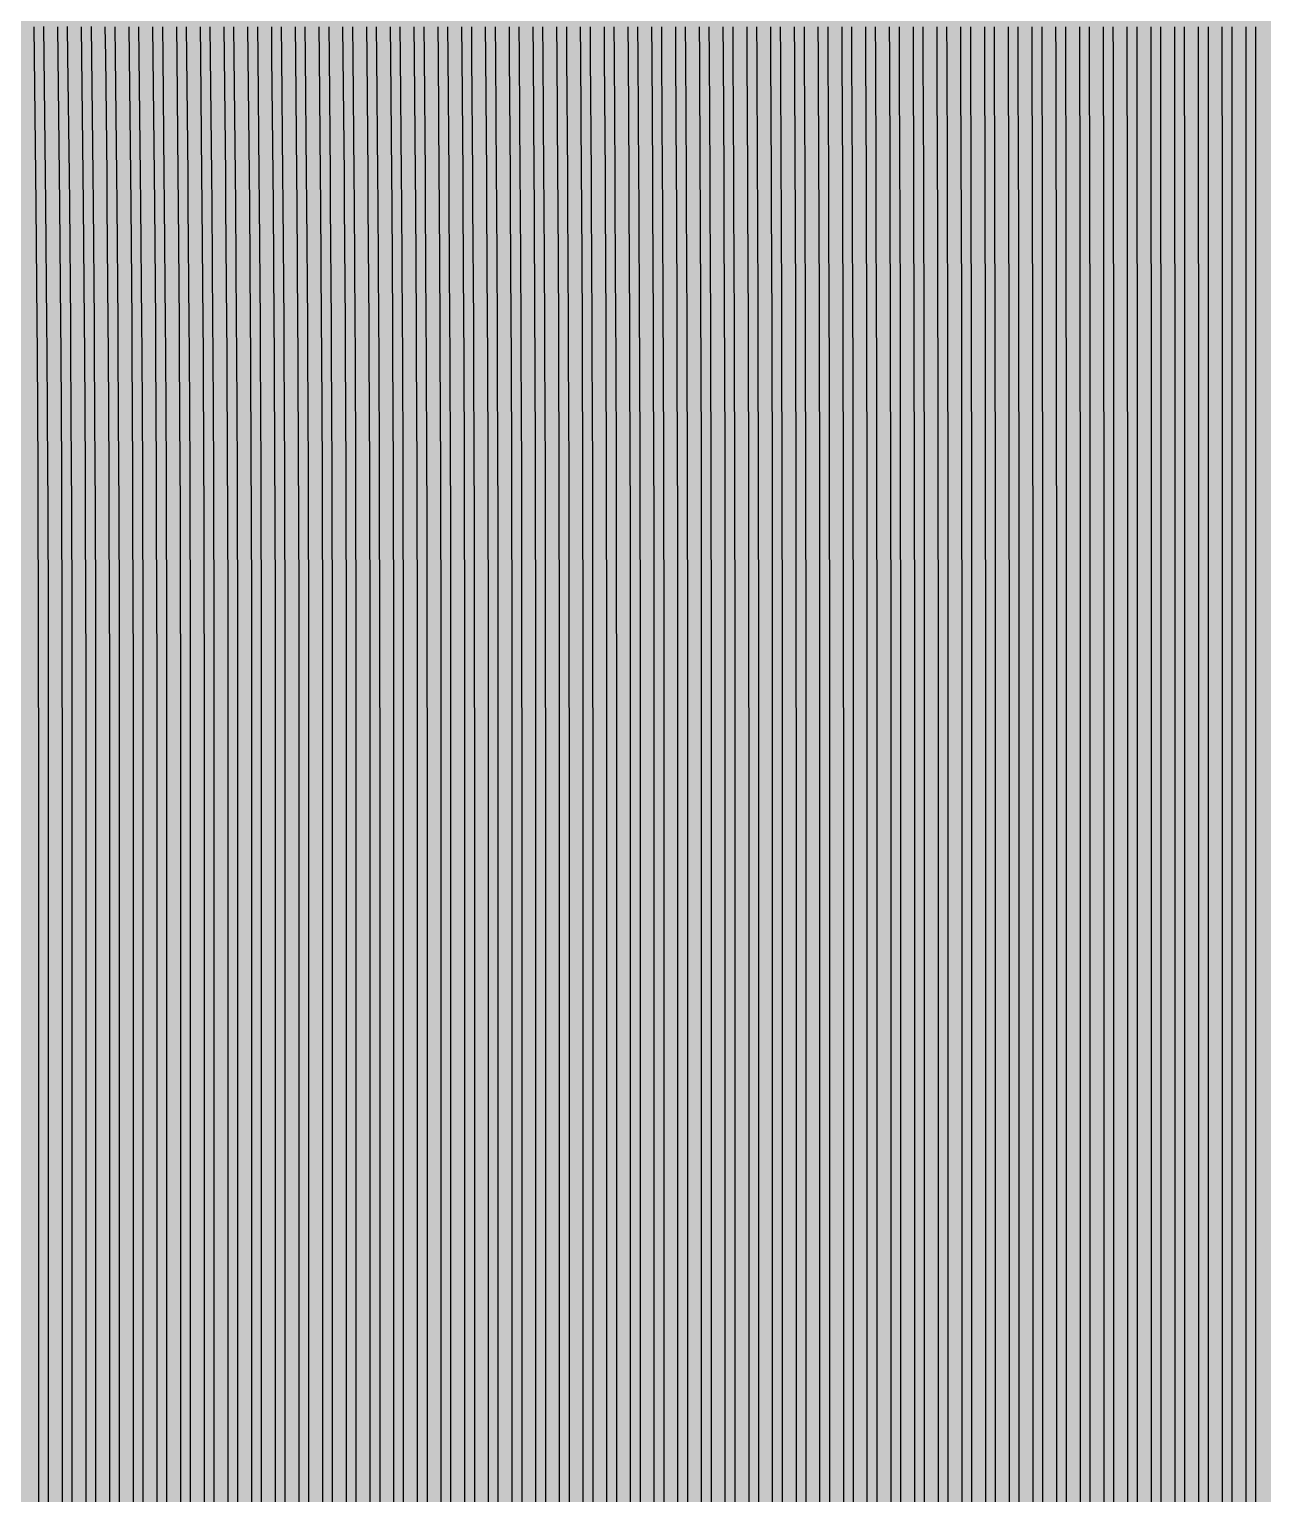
# Model space of a CAD drawing. Header units: metres. Extents: x -7240 to 10960, y -29667 to 1823.
# Drawn here: x 1599.9 to 1860.4, y -17857.6 to -17548.5 of the extents above; entities that cross this region are included whole.
import ezdxf

# ---------------------------------------------------------------- set-up
doc = ezdxf.new("R2010")
doc.units = ezdxf.units.M
doc.layers.add('Metal1', color=4, linetype='CONTINUOUS')
doc.layers.add('Polyimide', color=7, linetype='CONTINUOUS')

msp = doc.modelspace()

# ---------------------------------------------------------------- hatches: boundary and pattern name
at = {"layer": 'Polyimide'}
msp.add_hatch(color=7, dxfattribs=at).paths.add_polyline_path([(4088.45, -11806.89), (4098.72, -11851.21), (4115.58, -11893.47), (4138.63, -11932.7), (4167.35, -11967.99), (4201.08, -11998.53), (4239.03, -12023.62), (4280.35, -12042.68), (4349.18, -12073.73), (4413.2, -12113.76), (4471.26, -12162.04), (4522.3, -12217.69), (4565.39, -12279.7), (4599.74, -12346.94), (4624.73, -12418.19), (4639.91, -12492.16), (4645, -12567.5), (4639.91, -12642.84), (4624.73, -12716.8), (4599.74, -12788.06), (4565.39, -12855.3), (4522.3, -12917.31), (4471.26, -12972.96), (4413.2, -13021.24), (4349.18, -13061.27), (4280.35, -13092.32), (4239.03, -13111.38), (4201.08, -13136.47), (4167.35, -13167.01), (4138.63, -13202.3), (4115.58, -13241.52), (4098.72, -13283.78), (4088.45, -13328.11), (4085, -13373.48), (4085, -13567.5), (4099.45, -13861.55), (4142.64, -14152.77), (4214.18, -14438.35), (4313.36, -14715.55), (4439.24, -14981.69), (4590.59, -15234.21), (4765.97, -15470.68), (4963.68, -15688.82), (5181.82, -15886.53), (5418.29, -16061.91), (5670.81, -16213.26), (5936.95, -16339.14), (6214.15, -16438.32), (6499.73, -16509.85), (6790.95, -16553.05), (7085, -16567.5), (9960.38, -16567.5), (10038.79, -16571.35), (10116.45, -16582.87), (10192.6, -16601.95), (10266.52, -16628.4), (10337.49, -16661.96), (10404.83, -16702.32), (10467.89, -16749.09), (10526.06, -16801.81), (10578.78, -16859.98), (10625.55, -16923.04), (10665.91, -16990.38), (10699.48, -17061.35), (10725.93, -17135.27), (10745, -17211.43), (10756.52, -17289.08), (10760.38, -17367.5), (10760.38, -21957.3), (10721.61, -22012.91), (10685.97, -22070.59), (10653.58, -22130.14), (10624.53, -22191.39), (10598.92, -22254.16), (10576.82, -22318.25), (10558.3, -22383.46), (10543.41, -22449.6), (10532.21, -22516.46), (10524.72, -22583.84), (10520.97, -22651.53), (10520.97, -22719.32), (10524.72, -22787.01), (10532.21, -22854.38), (10543.41, -22921.24), (10558.3, -22987.38), (10576.82, -23052.6), (10598.92, -23116.68), (10624.53, -23179.45), (10653.58, -23240.71), (10685.97, -23300.26), (10721.61, -23357.93), (10760.38, -23413.54), (10760.38, -28667.5), (10756.52, -28745.91), (10745, -28823.57), (10725.93, -28899.73), (10699.48, -28973.65), (10665.91, -29044.62), (10625.55, -29111.96), (10578.78, -29175.01), (10526.06, -29233.19), (10467.89, -29285.91), (10404.83, -29332.68), (10337.49, -29373.04), (10266.52, -29406.6), (10192.6, -29433.05), (10116.45, -29452.13), (10038.79, -29463.65), (9960.38, -29467.5), (-6239.63, -29467.5), (-6318.04, -29463.65), (-6395.7, -29452.13), (-6471.85, -29433.05), (-6545.77, -29406.6), (-6616.74, -29373.04), (-6684.08, -29332.68), (-6747.14, -29285.91), (-6805.31, -29233.19), (-6858.03, -29175.01), (-6904.8, -29111.96), (-6945.16, -29044.62), (-6978.73, -28973.65), (-7005.18, -28899.73), (-7024.25, -28823.57), (-7035.77, -28745.91), (-7039.63, -28667.5), (-7039.63, -23426.32), (-6999.36, -23370.07), (-6962.33, -23311.63), (-6928.66, -23251.2), (-6898.45, -23188.96), (-6871.81, -23125.12), (-6848.81, -23059.88), (-6829.53, -22993.44), (-6814.04, -22926.02), (-6802.37, -22857.83), (-6794.57, -22789.09), (-6790.67, -22720.02), (-6790.67, -22650.84), (-6794.57, -22581.77), (-6802.37, -22513.03), (-6814.04, -22444.84), (-6829.53, -22377.42), (-6848.81, -22310.98), (-6871.81, -22245.74), (-6898.45, -22181.89), (-6928.66, -22119.66), (-6962.33, -22059.22), (-6999.36, -22000.79), (-7039.63, -21944.54), (-7039.63, -17367.5), (-7035.77, -17289.08), (-7024.25, -17211.43), (-7005.18, -17135.27), (-6978.73, -17061.35), (-6945.16, -16990.38), (-6904.8, -16923.04), (-6858.03, -16859.98), (-6805.31, -16801.81), (-6747.14, -16749.09), (-6684.08, -16702.32), (-6616.74, -16661.96), (-6545.77, -16628.4), (-6471.85, -16601.95), (-6395.7, -16582.87), (-6318.04, -16571.35), (-6239.63, -16567.5), (-3334, -16567.5), (-3039.95, -16553.05), (-2748.73, -16509.85), (-2463.15, -16438.32), (-2185.95, -16339.14), (-1919.81, -16213.26), (-1667.29, -16061.91), (-1430.82, -15886.53), (-1212.68, -15688.82), (-1014.97, -15470.68), (-839.59, -15234.21), (-688.24, -14981.69), (-562.36, -14715.55), (-463.18, -14438.35), (-391.64, -14152.77), (-348.45, -13861.55), (-334, -13567.5), (-334, -13373.48), (-337.45, -13328.11), (-347.72, -13283.78), (-364.58, -13241.52), (-387.63, -13202.3), (-416.35, -13167.01), (-450.08, -13136.47), (-488.03, -13111.38), (-529.35, -13092.32), (-529.35, -13092.32), (-598.18, -13061.27), (-662.2, -13021.24), (-720.26, -12972.96), (-771.3, -12917.31), (-814.39, -12855.3), (-848.74, -12788.06), (-873.73, -12716.8), (-888.91, -12642.84), (-894, -12567.5), (-888.91, -12492.16), (-873.73, -12418.19), (-848.74, -12346.94), (-814.39, -12279.7), (-771.3, -12217.69), (-720.26, -12162.04), (-662.2, -12113.76), (-598.18, -12073.73), (-529.35, -12042.68), (-488.03, -12023.62), (-450.08, -11998.53), (-416.35, -11967.99), (-387.63, -11932.7), (-364.58, -11893.47), (-347.72, -11851.21), (-337.45, -11806.89), (-334, -11761.52), (-334, -11074.31), (-337.45, -11028.94), (-347.72, -10984.62), (-364.58, -10942.36), (-387.63, -10903.13), (-416.35, -10867.84), (-450.08, -10837.3), (-488.03, -10812.21), (-529.35, -10793.16), (-529.35, -10793.16), (-598.18, -10762.1), (-662.2, -10722.07), (-720.26, -10673.8), (-771.3, -10618.15), (-814.39, -10556.13), (-848.74, -10488.89), (-873.73, -10417.64), (-888.91, -10343.67), (-894, -10268.33), (-888.91, -10192.99), (-873.73, -10119.03), (-848.74, -10047.77), (-814.39, -9980.53), (-771.3, -9918.52), (-720.26, -9862.87), (-662.2, -9814.59), (-598.18, -9774.56), (-529.35, -9743.51), (-488.03, -9724.45), (-450.08, -9699.36), (-416.35, -9668.82), (-387.63, -9633.53), (-364.58, -9594.31), (-347.72, -9552.05), (-337.45, -9507.72), (-334, -9462.35), (-334, -8775.14), (-337.45, -8729.78), (-347.72, -8685.45), (-364.58, -8643.19), (-387.63, -8603.96), (-416.35, -8568.68), (-450.08, -8538.14), (-488.03, -8513.05), (-529.35, -8493.99), (-529.35, -8493.99), (-598.18, -8462.94), (-662.2, -8422.91), (-720.26, -8374.63), (-771.3, -8318.98), (-814.39, -8256.97), (-848.74, -8189.73), (-873.73, -8118.47), (-888.91, -8044.5), (-894, -7969.17), (-888.91, -7893.83), (-873.73, -7819.86), (-848.74, -7748.61), (-814.39, -7681.36), (-771.3, -7619.35), (-720.26, -7563.7), (-662.2, -7515.42), (-598.18, -7475.4), (-529.35, -7444.34), (-529.35, -7444.34), (-488.03, -7425.28), (-450.08, -7400.2), (-416.35, -7369.66), (-387.63, -7334.37), (-364.58, -7295.14), (-347.72, -7252.88), (-337.45, -7208.56), (-334, -7163.19), (-334, -6475.98), (-337.45, -6430.61), (-347.72, -6386.29), (-364.58, -6344.02), (-387.63, -6304.8), (-416.35, -6269.51), (-450.08, -6238.97), (-488.03, -6213.88), (-529.35, -6194.82), (-529.35, -6194.82), (-598.18, -6163.77), (-662.2, -6123.74), (-720.26, -6075.46), (-771.3, -6019.81), (-814.39, -5957.8), (-848.74, -5890.56), (-873.73, -5819.31), (-888.91, -5745.34), (-894, -5670), (-888.91, -5594.66), (-873.73, -5520.69), (-848.74, -5449.44), (-814.39, -5382.2), (-771.3, -5320.19), (-720.26, -5264.54), (-662.2, -5216.26), (-598.18, -5176.23), (-529.35, -5145.18), (-529.35, -5145.18), (-488.03, -5126.12), (-450.08, -5101.03), (-416.35, -5070.49), (-387.63, -5035.2), (-364.58, -4995.98), (-347.72, -4953.71), (-337.45, -4909.39), (-334, -4864.02), (-334, 380), (-334, 1522.5), (-289, 1522.5), (-288.78, 1515.63), (-288.1, 1508.79), (-286.98, 1502.02), (-285.42, 1495.32), (-283.43, 1488.75), (-281.01, 1482.32), (-278.17, 1476.06), (-274.93, 1470), (-271.3, 1464.17), (-267.3, 1458.58), (-262.94, 1453.27), (-258.25, 1448.25), (-253.23, 1443.56), (-247.92, 1439.2), (-242.33, 1435.2), (-236.5, 1431.57), (-230.44, 1428.33), (-224.18, 1425.49), (-217.75, 1423.07), (-211.18, 1421.08), (-204.48, 1419.52), (-197.71, 1418.4), (-190.87, 1417.72), (-184, 1417.5), (-177.13, 1417.72), (-170.29, 1418.4), (-163.52, 1419.52), (-156.82, 1421.08), (-150.25, 1423.07), (-143.82, 1425.49), (-137.56, 1428.33), (-131.5, 1431.57), (-125.67, 1435.2), (-120.08, 1439.2), (-114.77, 1443.56), (-109.75, 1448.25), (-105.06, 1453.27), (-100.7, 1458.58), (-96.7, 1464.17), (-93.07, 1470), (-89.83, 1476.06), (-86.99, 1482.32), (-84.57, 1488.75), (-82.58, 1495.32), (-81.02, 1502.02), (-79.9, 1508.79), (-79.22, 1515.63), (-79, 1522.5), (1786, 1522.5), (3835, 1522.5), (3835.21, 1529.04), (3835.86, 1535.55), (3836.92, 1542.01), (3838.41, 1548.38), (3840.31, 1554.64), (3842.61, 1560.77), (3845.31, 1566.73), (3848.4, 1572.5), (3851.85, 1578.06), (3855.66, 1583.38), (3859.82, 1588.43), (3864.29, 1593.21), (3869.07, 1597.68), (3874.12, 1601.84), (3879.44, 1605.65), (3885, 1609.1), (3890.77, 1612.19), (3896.73, 1614.89), (3902.86, 1617.19), (3909.12, 1619.09), (3915.49, 1620.58), (3921.95, 1621.64), (3928.46, 1622.29), (3935, 1622.5), (3941.54, 1622.29), (3948.05, 1621.64), (3954.51, 1620.58), (3960.88, 1619.09), (3967.14, 1617.19), (3973.27, 1614.89), (3979.23, 1612.19), (3985, 1609.1), (3990.56, 1605.65), (3995.88, 1601.84), (4000.93, 1597.68), (4005.71, 1593.21), (4010.18, 1588.43), (4014.34, 1583.38), (4018.15, 1578.06), (4021.6, 1572.5), (4024.69, 1566.73), (4027.39, 1560.77), (4029.69, 1554.64), (4031.59, 1548.38), (4033.08, 1542.01), (4034.14, 1535.55), (4034.79, 1529.04), (4035, 1522.5), (4085, 1522.5), (4085, 380), (4085, 330), (4085, -4864.02), (4088.45, -4909.39), (4098.72, -4953.71), (4115.58, -4995.98), (4138.63, -5035.2), (4167.35, -5070.49), (4201.08, -5101.03), (4239.03, -5126.12), (4280.35, -5145.18), (4280.35, -5145.18), (4349.18, -5176.23), (4413.2, -5216.26), (4471.26, -5264.54), (4522.3, -5320.19), (4565.39, -5382.2), (4599.74, -5449.44), (4624.73, -5520.69), (4639.91, -5594.66), (4645, -5670), (4639.91, -5745.34), (4624.73, -5819.31), (4599.74, -5890.56), (4565.39, -5957.8), (4522.3, -6019.81), (4471.26, -6075.46), (4413.2, -6123.74), (4349.18, -6163.77), (4280.35, -6194.82), (4239.03, -6213.88), (4201.08, -6238.97), (4167.35, -6269.51), (4138.63, -6304.8), (4115.58, -6344.02), (4098.72, -6386.29), (4088.45, -6430.61), (4085, -6475.98), (4085, -11761.52), (4088.45, -11806.89)])

# ---------------------------------------------------------------- linework, layer by layer
at = {"layer": 'Metal1'}
for points in [[(1601.87, -18191.69), (1601.87, -17704.18), (1601.86, -17679.19), (1601.85, -17672.94), (1601.77, -17647.95), (1601.75, -17641.71), (1601.6, -17616.72), (1601.55, -17610.47), (1601.33, -17585.48), (1601.26, -17579.23), (1600.97, -17554.24), (1600.88, -17547.99)], [(1602.88, -17547.96), (1602.97, -17554.21), (1603.26, -17579.21), (1603.33, -17585.46), (1603.55, -17610.45), (1603.6, -17616.7), (1603.75, -17641.7), (1603.77, -17647.95), (1603.85, -17672.94), (1603.86, -17679.19), (1603.87, -17704.18), (1603.87, -18191.69)], [(1606.88, -18191.69), (1606.88, -17704.18), (1606.86, -17679.19), (1606.85, -17672.94), (1606.77, -17647.95), (1606.75, -17641.71), (1606.6, -17616.72), (1606.56, -17610.47), (1606.34, -17585.48), (1606.27, -17579.23), (1605.98, -17554.24), (1605.9, -17547.99)], [(1607.9, -17547.96), (1607.98, -17554.21), (1608.27, -17579.21), (1608.34, -17585.46), (1608.56, -17610.45), (1608.6, -17616.7), (1608.75, -17641.7), (1608.77, -17647.95), (1608.85, -17672.94), (1608.86, -17679.19), (1608.88, -17704.18), (1608.88, -18191.69)], [(1611.87, -18191.69), (1611.87, -17704.18), (1611.86, -17679.19), (1611.85, -17672.94), (1611.78, -17647.95), (1611.75, -17641.71), (1611.61, -17616.72), (1611.56, -17610.47), (1611.35, -17585.48), (1611.28, -17579.23), (1611, -17554.24), (1610.92, -17547.99)], [(1612.92, -17547.96), (1613, -17554.21), (1613.28, -17579.21), (1613.35, -17585.46), (1613.56, -17610.45), (1613.61, -17616.7), (1613.75, -17641.7), (1613.78, -17647.95), (1613.85, -17672.94), (1613.86, -17679.19), (1613.87, -17704.18), (1613.87, -18191.69)], [(1616.88, -18191.69), (1616.88, -17704.18), (1616.86, -17679.19), (1616.85, -17672.94), (1616.78, -17647.95), (1616.75, -17641.71), (1616.61, -17616.71), (1616.57, -17610.47), (1616.36, -17585.48), (1616.3, -17579.23), (1616.02, -17554.24), (1615.94, -17547.99)], [(1617.94, -17547.97), (1618.02, -17554.22), (1618.3, -17579.21), (1618.36, -17585.46), (1618.57, -17610.45), (1618.61, -17616.7), (1618.75, -17641.7), (1618.78, -17647.95), (1618.85, -17672.94), (1618.86, -17679.19), (1618.88, -17704.18), (1618.88, -18191.69)], [(1621.87, -18191.69), (1621.87, -17704.18), (1621.86, -17679.19), (1621.85, -17672.94), (1621.78, -17647.95), (1621.76, -17641.71), (1621.62, -17616.71), (1621.58, -17610.47), (1621.38, -17585.48), (1621.32, -17579.23), (1621.05, -17554.24), (1620.97, -17547.99)], [(1622.97, -17547.97), (1623.05, -17554.22), (1623.32, -17579.21), (1623.38, -17585.46), (1623.58, -17610.45), (1623.62, -17616.7), (1623.76, -17641.7), (1623.78, -17647.95), (1623.85, -17672.94), (1623.86, -17679.19), (1623.87, -17704.18), (1623.87, -18191.69)], [(1626.88, -18191.69), (1626.88, -17704.18), (1626.86, -17679.19), (1626.85, -17672.94), (1626.78, -17647.95), (1626.76, -17641.71), (1626.63, -17616.71), (1626.59, -17610.47), (1626.39, -17585.48), (1626.33, -17579.23), (1626.06, -17554.24), (1625.99, -17547.99)], [(1627.99, -17547.97), (1628.06, -17554.22), (1628.33, -17579.21), (1628.39, -17585.46), (1628.59, -17610.45), (1628.63, -17616.7), (1628.76, -17641.7), (1628.78, -17647.95), (1628.85, -17672.94), (1628.86, -17679.19), (1628.88, -17704.18), (1628.88, -18191.69)], [(1631.87, -18191.69), (1631.87, -17704.18), (1631.86, -17679.19), (1631.85, -17672.94), (1631.79, -17647.95), (1631.76, -17641.71), (1631.63, -17616.71), (1631.59, -17610.47), (1631.4, -17585.48), (1631.34, -17579.23), (1631.08, -17554.24), (1631.01, -17547.99)], [(1633.01, -17547.97), (1633.08, -17554.22), (1633.34, -17579.21), (1633.4, -17585.46), (1633.59, -17610.45), (1633.63, -17616.7), (1633.76, -17641.7), (1633.79, -17647.95), (1633.85, -17672.94), (1633.86, -17679.19), (1633.87, -17704.18), (1633.87, -18191.69)], [(1636.88, -18191.69), (1636.88, -17704.18), (1636.86, -17679.19), (1636.85, -17672.94), (1636.79, -17647.95), (1636.76, -17641.71), (1636.64, -17616.71), (1636.6, -17610.47), (1636.41, -17585.48), (1636.35, -17579.23), (1636.1, -17554.24), (1636.02, -17547.99)], [(1638.02, -17547.97), (1638.1, -17554.22), (1638.35, -17579.21), (1638.41, -17585.46), (1638.6, -17610.45), (1638.64, -17616.7), (1638.76, -17641.7), (1638.79, -17647.95), (1638.85, -17672.94), (1638.86, -17679.19), (1638.88, -17704.18), (1638.88, -18191.69)], [(1641.87, -18191.69), (1641.87, -17704.18), (1641.86, -17679.19), (1641.85, -17672.94), (1641.79, -17647.95), (1641.77, -17641.71), (1641.64, -17616.71), (1641.6, -17610.47), (1641.42, -17585.48), (1641.36, -17579.23), (1641.11, -17554.24), (1641.04, -17547.99)], [(1643.04, -17547.97), (1643.11, -17554.22), (1643.36, -17579.21), (1643.42, -17585.46), (1643.6, -17610.45), (1643.64, -17616.7), (1643.77, -17641.7), (1643.79, -17647.95), (1643.85, -17672.94), (1643.86, -17679.19), (1643.87, -17704.18), (1643.87, -18191.69)], [(1646.88, -18191.69), (1646.88, -17704.18), (1646.86, -17679.19), (1646.85, -17672.94), (1646.79, -17647.95), (1646.77, -17641.71), (1646.65, -17616.71), (1646.61, -17610.47), (1646.43, -17585.48), (1646.37, -17579.23), (1646.13, -17554.24), (1646.06, -17547.99)], [(1648.06, -17547.97), (1648.13, -17554.22), (1648.37, -17579.21), (1648.43, -17585.46), (1648.61, -17610.45), (1648.65, -17616.7), (1648.77, -17641.7), (1648.79, -17647.95), (1648.85, -17672.94), (1648.86, -17679.19), (1648.88, -17704.18), (1648.88, -18191.69)], [(1651.87, -18191.69), (1651.87, -17704.18), (1651.86, -17679.19), (1651.85, -17672.94), (1651.79, -17647.95), (1651.77, -17641.71), (1651.65, -17616.71), (1651.61, -17610.47), (1651.44, -17585.48), (1651.38, -17579.23), (1651.14, -17554.24), (1651.08, -17547.99)], [(1653.08, -17547.97), (1653.14, -17554.22), (1653.38, -17579.21), (1653.44, -17585.46), (1653.61, -17610.45), (1653.65, -17616.7), (1653.77, -17641.7), (1653.79, -17647.95), (1653.85, -17672.94), (1653.86, -17679.19), (1653.87, -17704.18), (1653.87, -18191.69)], [(1656.87, -18191.69), (1656.87, -17704.18), (1656.86, -17679.19), (1656.85, -17672.94), (1656.79, -17647.95), (1656.77, -17641.71), (1656.66, -17616.71), (1656.62, -17610.47), (1656.44, -17585.48), (1656.39, -17579.23), (1656.16, -17554.24), (1656.09, -17547.99)], [(1658.09, -17547.97), (1658.16, -17554.22), (1658.39, -17579.21), (1658.44, -17585.46), (1658.62, -17610.45), (1658.66, -17616.7), (1658.77, -17641.7), (1658.79, -17647.95), (1658.85, -17672.94), (1658.86, -17679.19), (1658.87, -17704.18), (1658.87, -18191.69)], [(1661.87, -18191.69), (1661.87, -17704.18), (1661.86, -17679.19), (1661.85, -17672.94), (1661.8, -17647.95), (1661.78, -17641.71), (1661.66, -17616.71), (1661.63, -17610.47), (1661.45, -17585.48), (1661.4, -17579.23), (1661.18, -17554.24), (1661.11, -17547.99)], [(1663.11, -17547.97), (1663.18, -17554.22), (1663.4, -17579.21), (1663.45, -17585.46), (1663.63, -17610.45), (1663.66, -17616.7), (1663.78, -17641.7), (1663.8, -17647.95), (1663.85, -17672.94), (1663.86, -17679.19), (1663.87, -17704.18), (1663.87, -18191.69)], [(1666.88, -18191.69), (1666.88, -17704.18), (1666.86, -17679.19), (1666.85, -17672.94), (1666.8, -17647.95), (1666.78, -17641.71), (1666.67, -17616.71), (1666.63, -17610.47), (1666.46, -17585.48), (1666.42, -17579.23), (1666.19, -17554.24), (1666.13, -17547.99)], [(1668.13, -17547.97), (1668.19, -17554.22), (1668.42, -17579.21), (1668.46, -17585.46), (1668.63, -17610.45), (1668.67, -17616.7), (1668.78, -17641.7), (1668.8, -17647.95), (1668.85, -17672.94), (1668.86, -17679.19), (1668.88, -17704.18), (1668.88, -18191.69)], [(1671.88, -18191.69), (1671.88, -17704.18), (1671.86, -17679.19), (1671.85, -17672.94), (1671.8, -17647.95), (1671.78, -17641.71), (1671.67, -17616.71), (1671.64, -17610.47), (1671.47, -17585.47), (1671.43, -17579.23), (1671.21, -17554.24), (1671.15, -17547.99)], [(1673.15, -17547.97), (1673.21, -17554.22), (1673.43, -17579.21), (1673.47, -17585.46), (1673.64, -17610.45), (1673.67, -17616.7), (1673.78, -17641.7), (1673.8, -17647.95), (1673.85, -17672.94), (1673.86, -17679.19), (1673.88, -17704.18), (1673.88, -18191.69)], [(1676.87, -18191.69), (1676.87, -17704.18), (1676.86, -17679.19), (1676.86, -17672.94), (1676.8, -17647.95), (1676.78, -17641.7), (1676.68, -17616.71), (1676.65, -17610.47), (1676.49, -17585.47), (1676.44, -17579.23), (1676.23, -17554.24), (1676.17, -17547.99)], [(1678.17, -17547.97), (1678.23, -17554.22), (1678.44, -17579.21), (1678.49, -17585.46), (1678.65, -17610.45), (1678.68, -17616.7), (1678.78, -17641.7), (1678.8, -17647.95), (1678.86, -17672.94), (1678.86, -17679.19), (1678.87, -17704.18), (1678.87, -18191.69)], [(1681.88, -18191.69), (1681.88, -17704.18), (1681.86, -17679.19), (1681.86, -17672.94), (1681.81, -17647.95), (1681.79, -17641.7), (1681.69, -17616.71), (1681.65, -17610.47), (1681.5, -17585.47), (1681.46, -17579.23), (1681.26, -17554.24), (1681.2, -17547.99)], [(1683.2, -17547.97), (1683.26, -17554.22), (1683.46, -17579.21), (1683.5, -17585.46), (1683.65, -17610.45), (1683.69, -17616.7), (1683.79, -17641.7), (1683.81, -17647.95), (1683.86, -17672.94), (1683.86, -17679.19), (1683.88, -17704.18), (1683.88, -18191.69)], [(1686.87, -18191.69), (1686.87, -17704.18), (1686.86, -17679.19), (1686.86, -17672.94), (1686.81, -17647.95), (1686.79, -17641.7), (1686.69, -17616.71), (1686.66, -17610.47), (1686.51, -17585.47), (1686.47, -17579.23), (1686.27, -17554.24), (1686.22, -17547.99)], [(1688.22, -17547.97), (1688.27, -17554.22), (1688.47, -17579.21), (1688.51, -17585.46), (1688.66, -17610.45), (1688.69, -17616.7), (1688.79, -17641.7), (1688.81, -17647.95), (1688.86, -17672.94), (1688.86, -17679.19), (1688.87, -17704.18), (1688.87, -18191.69)], [(1691.88, -18191.69), (1691.88, -17704.18), (1691.86, -17679.19), (1691.86, -17672.94), (1691.81, -17647.95), (1691.79, -17641.7), (1691.7, -17616.71), (1691.67, -17610.47), (1691.52, -17585.47), (1691.48, -17579.23), (1691.29, -17554.23), (1691.24, -17547.99)], [(1693.24, -17547.97), (1693.29, -17554.22), (1693.48, -17579.21), (1693.52, -17585.46), (1693.67, -17610.46), (1693.7, -17616.7), (1693.79, -17641.7), (1693.81, -17647.95), (1693.86, -17672.94), (1693.86, -17679.19), (1693.88, -17704.18), (1693.88, -18191.69)], [(1696.87, -18191.69), (1696.87, -17704.18), (1696.86, -17679.19), (1696.86, -17672.94), (1696.81, -17647.95), (1696.79, -17641.7), (1696.7, -17616.71), (1696.67, -17610.47), (1696.53, -17585.47), (1696.49, -17579.23), (1696.31, -17554.23), (1696.25, -17547.99)], [(1698.25, -17547.97), (1698.31, -17554.22), (1698.49, -17579.21), (1698.53, -17585.46), (1698.67, -17610.46), (1698.7, -17616.7), (1698.79, -17641.7), (1698.81, -17647.95), (1698.86, -17672.94), (1698.86, -17679.19), (1698.87, -17704.18), (1698.87, -18191.69)], [(1701.88, -18191.69), (1701.88, -17704.18), (1701.86, -17679.19), (1701.86, -17672.94), (1701.81, -17647.95), (1701.8, -17641.7), (1701.71, -17616.71), (1701.68, -17610.47), (1701.54, -17585.47), (1701.5, -17579.23), (1701.32, -17554.23), (1701.27, -17547.99)], [(1703.27, -17547.97), (1703.32, -17554.22), (1703.5, -17579.21), (1703.54, -17585.46), (1703.68, -17610.46), (1703.71, -17616.7), (1703.8, -17641.7), (1703.81, -17647.95), (1703.86, -17672.94), (1703.86, -17679.19), (1703.88, -17704.18), (1703.88, -18191.69)], [(1706.87, -18191.69), (1706.87, -17704.18), (1706.86, -17679.19), (1706.86, -17672.94), (1706.81, -17647.95), (1706.8, -17641.7), (1706.71, -17616.71), (1706.68, -17610.47), (1706.55, -17585.47), (1706.51, -17579.23), (1706.34, -17554.23), (1706.29, -17547.99)], [(1708.29, -17547.97), (1708.34, -17554.22), (1708.51, -17579.21), (1708.55, -17585.46), (1708.68, -17610.46), (1708.71, -17616.7), (1708.8, -17641.7), (1708.81, -17647.95), (1708.86, -17672.94), (1708.86, -17679.19), (1708.87, -17704.18), (1708.87, -18191.69)], [(1711.88, -18191.69), (1711.88, -17704.18), (1711.86, -17679.19), (1711.86, -17672.94), (1711.82, -17647.95), (1711.8, -17641.7), (1711.72, -17616.71), (1711.69, -17610.46), (1711.56, -17585.47), (1711.52, -17579.23), (1711.35, -17554.23), (1711.31, -17547.99)], [(1713.31, -17547.97), (1713.35, -17554.22), (1713.52, -17579.21), (1713.56, -17585.46), (1713.69, -17610.46), (1713.72, -17616.7), (1713.8, -17641.7), (1713.82, -17647.95), (1713.86, -17672.94), (1713.86, -17679.19), (1713.88, -17704.18), (1713.88, -18191.69)], [(1716.87, -18191.69), (1716.87, -17704.18), (1716.86, -17679.19), (1716.86, -17672.94), (1716.82, -17647.95), (1716.8, -17641.7), (1716.72, -17616.71), (1716.69, -17610.46), (1716.57, -17585.47), (1716.54, -17579.23), (1716.37, -17554.23), (1716.32, -17547.99)], [(1718.32, -17547.97), (1718.37, -17554.22), (1718.54, -17579.21), (1718.57, -17585.46), (1718.69, -17610.46), (1718.72, -17616.7), (1718.8, -17641.7), (1718.82, -17647.95), (1718.86, -17672.94), (1718.86, -17679.19), (1718.87, -17704.18), (1718.87, -18191.69)], [(1721.88, -18191.69), (1721.88, -17704.18), (1721.87, -17679.19), (1721.86, -17672.94), (1721.82, -17647.95), (1721.81, -17641.7), (1721.73, -17616.71), (1721.7, -17610.46), (1721.58, -17585.47), (1721.55, -17579.23), (1721.39, -17554.23), (1721.34, -17547.99)], [(1723.34, -17547.97), (1723.39, -17554.22), (1723.55, -17579.21), (1723.58, -17585.46), (1723.7, -17610.46), (1723.73, -17616.7), (1723.81, -17641.7), (1723.82, -17647.95), (1723.86, -17672.94), (1723.87, -17679.19), (1723.88, -17704.18), (1723.88, -18191.69)], [(1726.87, -18191.69), (1726.87, -17704.18), (1726.87, -17679.19), (1726.86, -17672.94), (1726.82, -17647.95), (1726.81, -17641.7), (1726.73, -17616.71), (1726.71, -17610.46), (1726.59, -17585.47), (1726.56, -17579.23), (1726.4, -17554.23), (1726.36, -17547.99)], [(1728.36, -17547.97), (1728.4, -17554.22), (1728.56, -17579.21), (1728.59, -17585.46), (1728.71, -17610.46), (1728.73, -17616.71), (1728.81, -17641.7), (1728.82, -17647.95), (1728.86, -17672.94), (1728.87, -17679.19), (1728.87, -17704.18), (1728.87, -18191.69)], [(1731.88, -18191.69), (1731.88, -17704.18), (1731.87, -17679.19), (1731.86, -17672.94), (1731.82, -17647.95), (1731.81, -17641.7), (1731.74, -17616.71), (1731.71, -17610.46), (1731.6, -17585.47), (1731.57, -17579.22), (1731.42, -17554.23), (1731.38, -17547.99)], [(1733.38, -17547.97), (1733.42, -17554.22), (1733.57, -17579.21), (1733.6, -17585.46), (1733.71, -17610.46), (1733.74, -17616.71), (1733.81, -17641.7), (1733.82, -17647.95), (1733.86, -17672.94), (1733.87, -17679.19), (1733.88, -17704.18), (1733.88, -18191.69)], [(1736.87, -18191.69), (1736.87, -17704.18), (1736.87, -17679.19), (1736.86, -17672.94), (1736.83, -17647.95), (1736.81, -17641.7), (1736.74, -17616.71), (1736.72, -17610.46), (1736.61, -17585.47), (1736.58, -17579.22), (1736.44, -17554.23), (1736.4, -17547.99)], [(1738.4, -17547.97), (1738.44, -17554.22), (1738.58, -17579.21), (1738.61, -17585.46), (1738.72, -17610.46), (1738.74, -17616.71), (1738.81, -17641.7), (1738.83, -17647.95), (1738.86, -17672.94), (1738.87, -17679.19), (1738.87, -17704.18), (1738.87, -18191.69)], [(1741.88, -18191.69), (1741.88, -17704.18), (1741.87, -17679.19), (1741.86, -17672.94), (1741.83, -17647.95), (1741.82, -17641.7), (1741.75, -17616.71), (1741.73, -17610.46), (1741.63, -17585.47), (1741.6, -17579.22), (1741.47, -17554.23), (1741.43, -17547.98)], [(1743.43, -17547.97), (1743.47, -17554.22), (1743.6, -17579.21), (1743.63, -17585.46), (1743.73, -17610.46), (1743.75, -17616.71), (1743.82, -17641.7), (1743.83, -17647.95), (1743.86, -17672.94), (1743.87, -17679.19), (1743.88, -17704.18), (1743.88, -18191.69)], [(1746.87, -18191.69), (1746.87, -17704.18), (1746.87, -17679.19), (1746.86, -17672.94), (1746.83, -17647.95), (1746.82, -17641.7), (1746.76, -17616.71), (1746.74, -17610.46), (1746.64, -17585.47), (1746.61, -17579.22), (1746.48, -17554.23), (1746.45, -17547.98)], [(1748.45, -17547.97), (1748.48, -17554.22), (1748.61, -17579.21), (1748.64, -17585.46), (1748.74, -17610.46), (1748.76, -17616.71), (1748.82, -17641.7), (1748.83, -17647.95), (1748.86, -17672.94), (1748.87, -17679.19), (1748.87, -17704.18), (1748.87, -18191.69)], [(1751.88, -18191.69), (1751.88, -17704.18), (1751.87, -17679.19), (1751.86, -17672.94), (1751.83, -17647.95), (1751.82, -17641.7), (1751.76, -17616.71), (1751.74, -17610.46), (1751.65, -17585.47), (1751.62, -17579.22), (1751.5, -17554.23), (1751.47, -17547.98)], [(1753.47, -17547.97), (1753.5, -17554.22), (1753.62, -17579.21), (1753.65, -17585.46), (1753.74, -17610.46), (1753.76, -17616.71), (1753.82, -17641.7), (1753.83, -17647.95), (1753.86, -17672.94), (1753.87, -17679.19), (1753.88, -17704.18), (1753.88, -18191.69)], [(1756.87, -18191.69), (1756.87, -17704.18), (1756.87, -17679.19), (1756.86, -17672.94), (1756.83, -17647.95), (1756.82, -17641.7), (1756.77, -17616.71), (1756.75, -17610.46), (1756.66, -17585.47), (1756.63, -17579.22), (1756.52, -17554.23), (1756.48, -17547.98)], [(1758.48, -17547.97), (1758.52, -17554.22), (1758.63, -17579.22), (1758.66, -17585.46), (1758.75, -17610.46), (1758.77, -17616.71), (1758.82, -17641.7), (1758.83, -17647.95), (1758.86, -17672.94), (1758.87, -17679.19), (1758.87, -17704.18), (1758.87, -18191.69)], [(1761.88, -18191.69), (1761.88, -17704.18), (1761.87, -17679.19), (1761.86, -17672.94), (1761.84, -17647.95), (1761.83, -17641.7), (1761.77, -17616.71), (1761.75, -17610.46), (1761.67, -17585.47), (1761.64, -17579.22), (1761.53, -17554.23), (1761.5, -17547.98)], [(1763.5, -17547.97), (1763.53, -17554.22), (1763.64, -17579.22), (1763.67, -17585.46), (1763.75, -17610.46), (1763.77, -17616.71), (1763.83, -17641.7), (1763.84, -17647.95), (1763.86, -17672.94), (1763.87, -17679.19), (1763.88, -17704.18), (1763.88, -18191.69)], [(1766.87, -18191.69), (1766.87, -17704.18), (1766.87, -17679.19), (1766.86, -17672.94), (1766.84, -17647.95), (1766.83, -17641.7), (1766.78, -17616.71), (1766.76, -17610.46), (1766.68, -17585.47), (1766.66, -17579.22), (1766.55, -17554.23), (1766.52, -17547.98)], [(1768.52, -17547.97), (1768.55, -17554.22), (1768.66, -17579.22), (1768.68, -17585.46), (1768.76, -17610.46), (1768.78, -17616.71), (1768.83, -17641.7), (1768.84, -17647.95), (1768.86, -17672.94), (1768.87, -17679.19), (1768.87, -17704.18), (1768.87, -18191.69)], [(1771.88, -18191.69), (1771.88, -17704.18), (1771.87, -17679.19), (1771.87, -17672.94), (1771.84, -17647.95), (1771.83, -17641.7), (1771.78, -17616.71), (1771.76, -17610.46), (1771.69, -17585.47), (1771.67, -17579.22), (1771.56, -17554.23), (1771.54, -17547.98)], [(1773.54, -17547.97), (1773.56, -17554.22), (1773.67, -17579.22), (1773.69, -17585.46), (1773.76, -17610.46), (1773.78, -17616.71), (1773.83, -17641.7), (1773.84, -17647.95), (1773.87, -17672.94), (1773.87, -17679.19), (1773.88, -17704.18), (1773.88, -18191.69)], [(1776.87, -18191.69), (1776.87, -17704.18), (1776.87, -17679.19), (1776.87, -17672.94), (1776.84, -17647.95), (1776.83, -17641.7), (1776.78, -17616.71), (1776.77, -17610.46), (1776.7, -17585.47), (1776.68, -17579.22), (1776.58, -17554.23), (1776.55, -17547.98)], [(1778.55, -17547.97), (1778.58, -17554.22), (1778.68, -17579.22), (1778.7, -17585.46), (1778.77, -17610.46), (1778.78, -17616.71), (1778.83, -17641.7), (1778.84, -17647.95), (1778.87, -17672.94), (1778.87, -17679.19), (1778.87, -17704.18), (1778.87, -18191.69)], [(1781.88, -18191.69), (1781.88, -17704.18), (1781.87, -17679.19), (1781.87, -17672.94), (1781.84, -17647.95), (1781.84, -17641.7), (1781.79, -17616.71), (1781.78, -17610.46), (1781.71, -17585.47), (1781.69, -17579.22), (1781.6, -17554.23), (1781.57, -17547.98)], [(1783.57, -17547.97), (1783.6, -17554.22), (1783.69, -17579.22), (1783.71, -17585.46), (1783.78, -17610.46), (1783.79, -17616.71), (1783.84, -17641.7), (1783.84, -17647.95), (1783.87, -17672.94), (1783.87, -17679.19), (1783.88, -17704.18), (1783.88, -18191.69)], [(1786.87, -18191.69), (1786.87, -17704.18), (1786.87, -17679.19), (1786.87, -17672.94), (1786.85, -17647.95), (1786.84, -17641.7), (1786.79, -17616.71), (1786.78, -17610.46), (1786.72, -17585.47), (1786.7, -17579.22), (1786.61, -17554.23), (1786.59, -17547.98)], [(1788.59, -17547.97), (1788.61, -17554.22), (1788.7, -17579.22), (1788.72, -17585.46), (1788.78, -17610.46), (1788.79, -17616.71), (1788.84, -17641.7), (1788.85, -17647.95), (1788.87, -17672.94), (1788.87, -17679.19), (1788.87, -17704.18), (1788.87, -18191.69)], [(1791.88, -18191.69), (1791.88, -17704.18), (1791.87, -17679.19), (1791.87, -17672.94), (1791.85, -17647.95), (1791.84, -17641.7), (1791.8, -17616.71), (1791.79, -17610.46), (1791.73, -17585.47), (1791.71, -17579.22), (1791.63, -17554.23), (1791.61, -17547.98)], [(1793.61, -17547.97), (1793.63, -17554.22), (1793.71, -17579.22), (1793.73, -17585.46), (1793.79, -17610.46), (1793.8, -17616.71), (1793.84, -17641.7), (1793.85, -17647.95), (1793.87, -17672.94), (1793.87, -17679.19), (1793.88, -17704.18), (1793.88, -18191.69)], [(1796.88, -18191.69), (1796.88, -17704.18), (1796.87, -17679.19), (1796.87, -17672.94), (1796.85, -17647.95), (1796.84, -17641.7), (1796.81, -17616.71), (1796.8, -17610.46), (1796.74, -17585.47), (1796.72, -17579.22), (1796.65, -17554.23), (1796.63, -17547.98)], [(1798.63, -17547.98), (1798.65, -17554.22), (1798.72, -17579.22), (1798.74, -17585.47), (1798.8, -17610.46), (1798.81, -17616.71), (1798.84, -17641.7), (1798.85, -17647.95), (1798.87, -17672.94), (1798.87, -17679.19), (1798.88, -17704.18), (1798.88, -18191.69)], [(1801.87, -18191.69), (1801.87, -17704.18), (1801.87, -17679.19), (1801.87, -17672.94), (1801.85, -17647.95), (1801.85, -17641.7), (1801.81, -17616.71), (1801.8, -17610.46), (1801.76, -17585.47), (1801.74, -17579.22), (1801.68, -17554.23), (1801.66, -17547.98)], [(1803.66, -17547.98), (1803.68, -17554.22), (1803.74, -17579.22), (1803.76, -17585.47), (1803.8, -17610.46), (1803.81, -17616.71), (1803.85, -17641.7), (1803.85, -17647.95), (1803.87, -17672.94), (1803.87, -17679.19), (1803.87, -17704.18), (1803.87, -18191.69)], [(1806.88, -18191.69), (1806.88, -17704.18), (1806.87, -17679.19), (1806.87, -17672.94), (1806.85, -17647.95), (1806.85, -17641.7), (1806.82, -17616.71), (1806.81, -17610.46), (1806.77, -17585.47), (1806.75, -17579.22), (1806.69, -17554.23), (1806.68, -17547.98)], [(1808.68, -17547.98), (1808.69, -17554.22), (1808.75, -17579.22), (1808.77, -17585.47), (1808.81, -17610.46), (1808.82, -17616.71), (1808.85, -17641.7), (1808.85, -17647.95), (1808.87, -17672.94), (1808.87, -17679.19), (1808.88, -17704.18), (1808.88, -18191.69)], [(1811.87, -18191.69), (1811.87, -17704.18), (1811.87, -17679.19), (1811.87, -17672.94), (1811.86, -17647.95), (1811.85, -17641.7), (1811.82, -17616.71), (1811.82, -17610.46), (1811.78, -17585.47), (1811.76, -17579.22), (1811.71, -17554.23), (1811.7, -17547.98)], [(1813.7, -17547.98), (1813.71, -17554.22), (1813.76, -17579.22), (1813.78, -17585.47), (1813.82, -17610.46), (1813.82, -17616.71), (1813.85, -17641.7), (1813.86, -17647.95), (1813.87, -17672.94), (1813.87, -17679.19), (1813.87, -17704.18), (1813.87, -18191.69)], [(1816.88, -18191.69), (1816.88, -17704.18), (1816.87, -17679.19), (1816.87, -17672.94), (1816.86, -17647.95), (1816.85, -17641.7), (1816.83, -17616.71), (1816.82, -17610.46), (1816.79, -17585.47), (1816.77, -17579.22), (1816.73, -17554.23), (1816.71, -17547.98)], [(1818.71, -17547.98), (1818.73, -17554.22), (1818.77, -17579.22), (1818.79, -17585.47), (1818.82, -17610.46), (1818.83, -17616.71), (1818.85, -17641.7), (1818.86, -17647.95), (1818.87, -17672.94), (1818.87, -17679.19), (1818.88, -17704.18), (1818.88, -18191.69)], [(1821.87, -18191.69), (1821.87, -17704.18), (1821.87, -17679.19), (1821.87, -17672.94), (1821.86, -17647.95), (1821.86, -17641.7), (1821.83, -17616.71), (1821.83, -17610.46), (1821.8, -17585.47), (1821.79, -17579.22), (1821.74, -17554.23), (1821.73, -17547.98)], [(1823.73, -17547.98), (1823.74, -17554.22), (1823.79, -17579.22), (1823.8, -17585.47), (1823.83, -17610.46), (1823.83, -17616.71), (1823.86, -17641.7), (1823.86, -17647.95), (1823.87, -17672.94), (1823.87, -17679.19), (1823.87, -17704.18), (1823.87, -18191.69)], [(1826.88, -18191.69), (1826.88, -17704.18), (1826.87, -17679.19), (1826.87, -17672.94), (1826.86, -17647.95), (1826.86, -17641.7), (1826.84, -17616.71), (1826.83, -17610.46), (1826.81, -17585.47), (1826.8, -17579.22), (1826.76, -17554.23), (1826.75, -17547.98)], [(1828.75, -17547.98), (1828.76, -17554.23), (1828.8, -17579.22), (1828.81, -17585.47), (1828.83, -17610.46), (1828.84, -17616.71), (1828.86, -17641.7), (1828.86, -17647.95), (1828.87, -17672.94), (1828.87, -17679.19), (1828.88, -17704.18), (1828.88, -18191.69)], [(1831.87, -18191.69), (1831.87, -17704.18), (1831.87, -17679.19), (1831.87, -17672.94), (1831.86, -17647.95), (1831.86, -17641.7), (1831.84, -17616.71), (1831.84, -17610.46), (1831.81, -17585.47), (1831.81, -17579.22), (1831.77, -17554.23), (1831.77, -17547.98)], [(1833.77, -17547.98), (1833.77, -17554.23), (1833.81, -17579.22), (1833.81, -17585.47), (1833.84, -17610.46), (1833.84, -17616.71), (1833.86, -17641.7), (1833.86, -17647.95), (1833.87, -17672.94), (1833.87, -17679.19), (1833.87, -17704.18), (1833.87, -18191.69)], [(1836.88, -18191.69), (1836.88, -17704.18), (1836.87, -17679.19), (1836.87, -17672.94), (1836.87, -17647.95), (1836.86, -17641.7), (1836.85, -17616.71), (1836.85, -17610.46), (1836.82, -17585.47), (1836.82, -17579.22), (1836.79, -17554.23), (1836.78, -17547.98)], [(1838.78, -17547.98), (1838.79, -17554.23), (1838.82, -17579.22), (1838.82, -17585.47), (1838.85, -17610.46), (1838.85, -17616.71), (1838.86, -17641.7), (1838.87, -17647.95), (1838.87, -17672.94), (1838.87, -17679.19), (1838.88, -17704.18), (1838.88, -18191.69)], [(1841.87, -18191.69), (1841.87, -17704.18), (1841.87, -17679.19), (1841.87, -17672.94), (1841.87, -17647.95), (1841.87, -17641.7), (1841.85, -17616.71), (1841.85, -17610.46), (1841.83, -17585.47), (1841.83, -17579.22), (1841.81, -17554.23), (1841.8, -17547.98)], [(1843.8, -17547.98), (1843.81, -17554.23), (1843.83, -17579.22), (1843.83, -17585.47), (1843.85, -17610.46), (1843.85, -17616.71), (1843.87, -17641.7), (1843.87, -17647.95), (1843.87, -17672.94), (1843.87, -17679.19), (1843.87, -17704.18), (1843.87, -18191.69)], [(1846.88, -18191.69), (1846.88, -17704.18), (1846.87, -17679.19), (1846.87, -17672.94), (1846.87, -17647.95), (1846.87, -17641.7), (1846.86, -17616.71), (1846.86, -17610.46), (1846.84, -17585.47), (1846.84, -17579.22), (1846.82, -17554.23), (1846.82, -17547.98)], [(1848.82, -17547.98), (1848.82, -17554.23), (1848.84, -17579.22), (1848.84, -17585.47), (1848.86, -17610.46), (1848.86, -17616.71), (1848.87, -17641.7), (1848.87, -17647.95), (1848.87, -17672.94), (1848.87, -17679.19), (1848.88, -17704.18), (1848.88, -18191.69)], [(1851.87, -18191.69), (1851.87, -17704.18), (1851.87, -17679.19), (1851.87, -17672.94), (1851.87, -17647.95), (1851.87, -17641.7), (1851.86, -17616.71), (1851.86, -17610.46), (1851.85, -17585.47), (1851.85, -17579.22), (1851.84, -17554.23), (1851.84, -17547.98)], [(1853.84, -17547.98), (1853.84, -17554.23), (1853.85, -17579.22), (1853.85, -17585.47), (1853.86, -17610.46), (1853.86, -17616.71), (1853.87, -17641.7), (1853.87, -17647.95), (1853.87, -17672.94), (1853.87, -17679.19), (1853.87, -17704.18), (1853.87, -18191.69)], [(1856.88, -18191.69), (1856.88, -17704.18), (1856.87, -17679.19), (1856.87, -17672.94), (1856.87, -17647.95), (1856.87, -17641.7), (1856.87, -17616.71), (1856.87, -17610.46), (1856.87, -17585.47), (1856.87, -17579.22), (1856.86, -17554.23), (1856.86, -17547.98)], [(1858.86, -17547.98), (1858.86, -17554.23), (1858.87, -17579.22), (1858.87, -17585.47), (1858.87, -17610.46), (1858.87, -17616.71), (1858.87, -17641.7), (1858.87, -17647.95), (1858.87, -17672.94), (1858.87, -17679.19), (1858.88, -17704.18), (1858.88, -18191.69)]]:
    msp.add_lwpolyline(points, dxfattribs=at)

doc.saveas('drawing.dxf')
